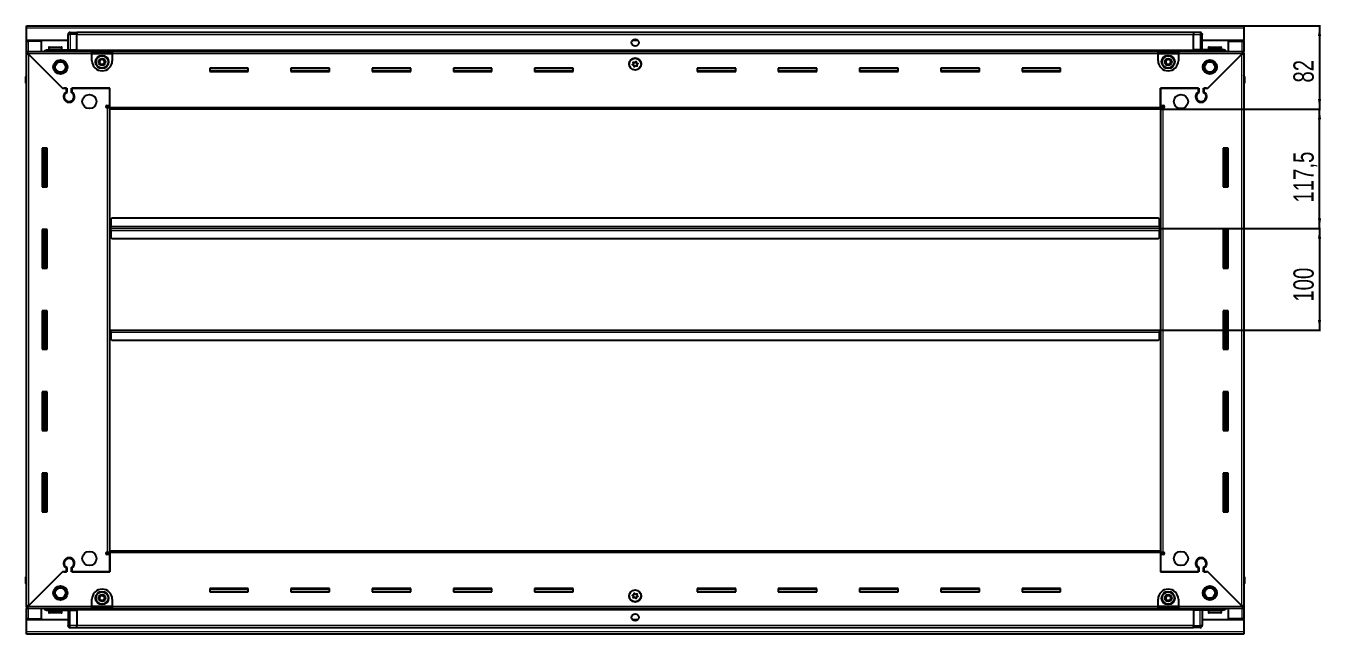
# Model space of a CAD drawing. Header units: millimetres. Extents: x 1315 to 5278, y -323 to 1674.
# Drawn here: x 4003 to 5278, y 877 to 1476 of the extents above; entities that cross this region are included whole.
import ezdxf

# ---------------------------------------------------------------- set-up
doc = ezdxf.new("R2010")
doc.units = ezdxf.units.MM
doc.layers.add('FORMAT', color=7, linetype='Continuous')
doc.styles.add('SLDTEXTSTYLE0', font='TXT', dxfattribs={"width": 0.75})
doc.dimstyles.new('SLDDIMSTYLE0', dxfattribs={"dimtxt": 20, "dimasz": 10, "dimexe": 0, "dimexo": 0.0625, "dimgap": 5, "dimtad": 2, "dimdec": 1, "dimrnd": 1e-09, "dimzin": 12, "dimdsep": 46, "dimtxsty": 'SLDTEXTSTYLE0', "dimsah": 1, "dimcen": 0.09, "dimadec": 0, "dimazin": 3, "dimtfac": 1, "dimtofl": 0, "dimtmove": 0, "dimatfit": 3, "dimfxl": 0, "dimfrac": 2, "dimtolj": 1, "dimtzin": 12, "dimarcsym": 0})

# ---------------------------------------------------------------- blocks, each defined once
blk = doc.blocks.new('_D_6')
at = {"layer": 'FORMAT'}
for p, q in [((5202.3, 1475.8), (5277.7, 1475.8)), ((5276.7, 1475.8), (5276.7, 1393.8)), ((5120.3, 1393.8), (5277.7, 1393.8))]:
    blk.add_line(p, q, dxfattribs=at)
for points in [[(5276.7, 1475.8), (5275.2, 1465.8), (5278.3, 1465.8)], [(5276.7, 1393.8), (5278.3, 1403.8), (5275.2, 1403.8)]]:
    blk.add_solid(points, dxfattribs=at)
at = {"layer": 'FORMAT', "insert": (5251, 1420), "char_height": 20, "attachment_point": 1, "rotation": 90, "style": 'SLDTEXTSTYLE0'}
blk.add_mtext('82', dxfattribs=at)
blk = doc.blocks.new('_D_7')
at = {"layer": 'FORMAT'}
for p, q in [((5120.3, 1393.8), (5277.7, 1393.8)), ((5276.7, 1276.3), (5276.7, 1393.8)), ((5119.3, 1276.3), (5277.7, 1276.3))]:
    blk.add_line(p, q, dxfattribs=at)
for points in [[(5276.7, 1393.8), (5275.2, 1383.8), (5278.3, 1383.8)], [(5276.7, 1276.3), (5278.3, 1286.3), (5275.2, 1286.3)]]:
    blk.add_solid(points, dxfattribs=at)
at = {"layer": 'FORMAT', "insert": (5251, 1301.8), "char_height": 20, "attachment_point": 1, "rotation": 90, "style": 'SLDTEXTSTYLE0'}
blk.add_mtext('117,5', dxfattribs=at)
blk = doc.blocks.new('_D_8')
at = {"layer": 'FORMAT'}
for p, q in [((5119.3, 1276.3), (5277.7, 1276.3)), ((5276.7, 1276.3), (5276.7, 1176.3)), ((5119.3, 1176.3), (5277.7, 1176.3))]:
    blk.add_line(p, q, dxfattribs=at)
for points in [[(5276.7, 1276.3), (5275.2, 1266.3), (5278.3, 1266.3)], [(5276.7, 1176.3), (5278.3, 1186.3), (5275.2, 1186.3)]]:
    blk.add_solid(points, dxfattribs=at)
at = {"layer": 'FORMAT', "insert": (5251, 1204.2), "char_height": 20, "attachment_point": 1, "rotation": 90, "style": 'SLDTEXTSTYLE0'}
blk.add_mtext('100', dxfattribs=at)

msp = doc.modelspace()

# ---------------------------------------------------------------- linework, layer by layer
at = {"color": 7, "linetype": 'Continuous', "lineweight": 25}
for p, q in [((4003.24, 1475.82), (5202.24, 1475.82)), ((4003.24, 1473.72), (4003.24, 1475.82)), ((4003.24, 1461.32), (4003.24, 1473.72)), ((4044.24, 1452.32), (4044.24, 1467.32)), ((4044.92, 1468.82), (4044.92, 1468.82)), ((4046.24, 1469.32), (4052.74, 1469.32)), ((4046.24, 1469.32), (4052.74, 1469.32)), ((4052.74, 1469.32), (4052.74, 1469.32)), ((4052.74, 1469.32), (4052.74, 1469.32)), ((4052.74, 1469.32), (4052.74, 1467.32)), ((5152.74, 1469.17), (4052.74, 1469.17)), ((4052.74, 1452.32), (4052.74, 1467.32)), ((5152.74, 1469.32), (5152.74, 1469.32)), ((5159.24, 1469.32), (5152.74, 1469.32)), ((5159.24, 1469.32), (5152.74, 1469.32)), ((5152.74, 1469.32), (5152.74, 1467.32)), ((5152.74, 1452.32), (5152.74, 1467.32)), ((5161.24, 1467.32), (5161.24, 1467.32)), ((5161.24, 1452.32), (5161.24, 1467.32)), ((5202.24, 1475.82), (5202.24, 1473.72)), ((5202.24, 1473.72), (5202.24, 1461.32)), ((4044.24, 1461.32), (4003.24, 1461.32)), ((4003.24, 1460.82), (4003.24, 1461.32)), ((4003.24, 1460.82), (4005.34, 1460.82)), ((4003.24, 1450.57), (4003.24, 1460.82)), ((4004.74, 1460.82), (4004.74, 1461.32)), ((4018.24, 1460.82), (4005.34, 1460.82)), ((4018.24, 1450.57), (4018.24, 1460.82)), ((4025.24, 1454.22), (4025.24, 1452.32)), ((4026.04, 1455.02), (4037.44, 1455.02)), ((4038.24, 1452.32), (4038.24, 1454.22)), ((4605.62, 1461.32), (4599.87, 1461.32)), ((5202.24, 1461.32), (5161.24, 1461.32)), ((5167.24, 1454.22), (5167.24, 1452.32)), ((5168.04, 1455.02), (5179.44, 1455.02)), ((5180.24, 1452.32), (5180.24, 1454.22)), ((5187.24, 1450.57), (5187.24, 1460.82)), ((5187.24, 1460.82), (5200.14, 1460.82)), ((5200.14, 1460.82), (5202.24, 1460.82)), ((5200.74, 1460.82), (5200.74, 1461.32)), ((5202.24, 1460.82), (5202.24, 1461.32)), ((5202.24, 1460.82), (5202.24, 1450.57)), ((4003.24, 1449.07), (4003.24, 1450.57)), ((4003.24, 1450.57), (4004.24, 1450.57)), ((4003.24, 1448.57), (4003.24, 1449.07)), ((4003.24, 1449.07), (4004.24, 1449.07)), ((4003.24, 904.07), (4003.24, 1448.57)), ((4004.74, 1448.57), (4003.24, 1448.57)), ((4004.24, 1450.57), (4067.74, 1450.57)), ((4004.24, 1449.07), (4004.24, 1450.57)), ((4004.84, 1448.47), (4038.74, 1414.57)), ((4039.44, 1413.87), (4005.34, 1447.97)), ((4023.74, 1452.32), (4052.74, 1452.32)), ((4052.67, 1450.57), (4052.74, 1452.29)), ((4052.74, 1452.32), (4052.74, 1451.82)), ((4052.74, 1451.17), (5152.74, 1451.17)), ((4067.74, 1448.47), (4067.74, 1450.57)), ((4067.74, 1450.57), (4087.74, 1450.57)), ((4067.74, 1449.07), (4087.74, 1449.07)), ((4067.74, 1441.57), (4067.74, 1448.47)), ((4087.74, 1450.57), (4087.74, 1448.47)), ((4087.74, 1450.57), (5117.74, 1450.57)), ((4087.74, 1448.47), (4087.74, 1441.57)), ((5117.74, 1448.47), (5117.74, 1450.57)), ((5117.74, 1450.57), (5137.74, 1450.57)), ((5117.74, 1449.07), (5137.74, 1449.07)), ((5117.74, 1441.57), (5117.74, 1448.47)), ((5137.74, 1450.57), (5137.74, 1448.47)), ((5137.74, 1450.57), (5201.24, 1450.57)), ((5137.74, 1448.47), (5137.74, 1441.57)), ((5152.74, 1452.32), (5152.74, 1451.82)), ((5181.74, 1452.32), (5152.74, 1452.32)), ((5152.74, 1452.29), (5152.82, 1450.57)), ((5200.14, 1447.97), (5166.04, 1413.87)), ((5166.74, 1414.57), (5200.64, 1448.47)), ((5200.74, 1448.57), (5202.24, 1448.57)), ((5201.24, 1449.07), (5201.24, 1450.57)), ((5201.24, 1450.57), (5202.24, 1450.57)), ((5201.24, 1449.07), (5202.24, 1449.07)), ((5202.24, 1449.07), (5202.24, 1450.57)), ((5202.24, 1449.07), (5202.24, 1448.57)), ((5202.24, 1448.57), (5202.24, 904.07)), ((4221.74, 1434.32), (4183.74, 1434.32)), ((4183.74, 1434.32), (4183.74, 1430.82)), ((4221.74, 1431.57), (4183.74, 1431.57)), ((4183.74, 1430.82), (4221.74, 1430.82)), ((4221.74, 1430.82), (4221.74, 1434.32)), ((4301.74, 1434.32), (4263.74, 1434.32)), ((4263.74, 1434.32), (4263.74, 1430.82)), ((4301.74, 1431.57), (4263.74, 1431.57)), ((4263.74, 1430.82), (4301.74, 1430.82)), ((4301.74, 1430.82), (4301.74, 1434.32)), ((4381.74, 1434.32), (4343.74, 1434.32)), ((4343.74, 1434.32), (4343.74, 1430.82)), ((4381.74, 1431.57), (4343.74, 1431.57)), ((4343.74, 1430.82), (4381.74, 1430.82)), ((4381.74, 1430.82), (4381.74, 1434.32)), ((4461.74, 1434.32), (4423.74, 1434.32)), ((4423.74, 1434.32), (4423.74, 1430.82)), ((4461.74, 1431.57), (4423.74, 1431.57)), ((4423.74, 1430.82), (4461.74, 1430.82)), ((4461.74, 1430.82), (4461.74, 1434.32)), ((4541.74, 1434.32), (4503.74, 1434.32)), ((4503.74, 1434.32), (4503.74, 1430.82)), ((4541.74, 1431.57), (4503.74, 1431.57)), ((4503.74, 1430.82), (4541.74, 1430.82)), ((4541.74, 1430.82), (4541.74, 1434.32)), ((4701.74, 1434.32), (4663.74, 1434.32)), ((4663.74, 1434.32), (4663.74, 1430.82)), ((4701.74, 1431.57), (4663.74, 1431.57)), ((4663.74, 1430.82), (4701.74, 1430.82)), ((4701.74, 1430.82), (4701.74, 1434.32)), ((4781.74, 1434.32), (4743.74, 1434.32)), ((4743.74, 1434.32), (4743.74, 1430.82)), ((4781.74, 1431.57), (4743.74, 1431.57)), ((4743.74, 1430.82), (4781.74, 1430.82)), ((4781.74, 1430.82), (4781.74, 1434.32)), ((4861.74, 1434.32), (4823.74, 1434.32)), ((4823.74, 1434.32), (4823.74, 1430.82)), ((4861.74, 1431.57), (4823.74, 1431.57)), ((4823.74, 1430.82), (4861.74, 1430.82)), ((4861.74, 1430.82), (4861.74, 1434.32)), ((4941.74, 1434.32), (4903.74, 1434.32)), ((4903.74, 1434.32), (4903.74, 1430.82)), ((4941.74, 1431.57), (4903.74, 1431.57)), ((4903.74, 1430.82), (4941.74, 1430.82)), ((4941.74, 1430.82), (4941.74, 1434.32)), ((5021.74, 1434.32), (4983.74, 1434.32)), ((4983.74, 1434.32), (4983.74, 1430.82)), ((5021.74, 1431.57), (4983.74, 1431.57)), ((4983.74, 1430.82), (5021.74, 1430.82)), ((5021.74, 1430.82), (5021.74, 1434.32)), ((4002.74, 1425.82), (4002.74, 1419.32)), ((4002.74, 1419.32), (4002.74, 1425.82)), ((4002.74, 1419.32), (4002.74, 1419.32)), ((4003.24, 1419.32), (4002.74, 1419.32)), ((4002.89, 1419.32), (4002.89, 933.32)), ((5202.24, 1427.15), (5202.24, 1427.15)), ((5202.24, 1419.32), (5202.74, 1419.32)), ((5202.59, 933.32), (5202.59, 1419.32)), ((5202.74, 1425.82), (5202.74, 1419.32)), ((5202.74, 1419.32), (5202.74, 1425.82)), ((5202.74, 1419.32), (5202.74, 1419.32)), ((5202.74, 1419.32), (5202.74, 1419.32)), ((4038.74, 1414.57), (4042.94, 1414.57)), ((4040.14, 1414.57), (4039.44, 1413.87)), ((4042.24, 1414.57), (4040.14, 1414.57)), ((4042.24, 1414.57), (4042.24, 1410.68)), ((4042.94, 1414.57), (4042.94, 1410.29)), ((4047.54, 1414.57), (4085.24, 1414.57)), ((4047.54, 1410.29), (4047.54, 1414.57)), ((4048.24, 1410.68), (4048.24, 1414.57)), ((4085.24, 1414.57), (4048.24, 1414.57)), ((4085.24, 1395.92), (4085.24, 1414.57)), ((4085.24, 1397.32), (4085.24, 1414.57)), ((5120.24, 1414.57), (5157.94, 1414.57)), ((5120.24, 1395.92), (5120.24, 1414.57)), ((5120.24, 1414.57), (5120.24, 1397.32)), ((5157.24, 1414.57), (5120.24, 1414.57)), ((5157.24, 1414.57), (5157.24, 1410.68)), ((5157.94, 1414.57), (5157.94, 1410.29)), ((5162.54, 1414.57), (5166.74, 1414.57)), ((5162.54, 1410.29), (5162.54, 1414.57)), ((5165.34, 1414.57), (5163.24, 1414.57)), ((5163.24, 1410.68), (5163.24, 1414.57)), ((5166.04, 1413.87), (5165.34, 1414.57)), ((4043.24, 1401.71), (4043.24, 1400.95)), ((4082.39, 1397.32), (4085.24, 1397.32)), ((4083.14, 1395.32), (4082.39, 1395.32)), ((4083.14, 1395.32), (4085.24, 1395.32)), ((4085.24, 1396.32), (4083.24, 1396.32)), ((4083.24, 1396.32), (4083.24, 1395.32)), ((4085.24, 1393.82), (4085.24, 1395.92)), ((5120.24, 1393.82), (4085.24, 1393.82)), ((4085.24, 958.82), (4085.24, 1393.82)), ((5120.24, 1397.32), (5123.09, 1397.32)), ((5122.24, 1396.32), (5120.24, 1396.32)), ((5120.24, 1395.92), (5120.24, 1393.82)), ((5120.24, 1395.32), (5122.34, 1395.32)), ((5120.24, 1393.82), (5120.24, 958.82)), ((5122.24, 1395.32), (5122.24, 1396.32)), ((5123.09, 1395.32), (5122.34, 1395.32)), ((5162.24, 1401.71), (5162.24, 1400.95)), ((4023.74, 1355.32), (4018.74, 1355.32)), ((4018.74, 1355.32), (4018.74, 1317.32)), ((4020.89, 1317.32), (4020.89, 1355.32)), ((4022.69, 1317.32), (4022.69, 1355.32)), ((4022.72, 1317.32), (4022.72, 1355.32)), ((4023.74, 1317.32), (4023.74, 1355.32)), ((5181.74, 1355.32), (5181.74, 1317.32)), ((5186.74, 1355.32), (5181.74, 1355.32)), ((5182.77, 1355.32), (5182.77, 1317.32)), ((5182.8, 1355.32), (5182.8, 1317.32)), ((5184.59, 1355.32), (5184.59, 1317.32)), ((5186.74, 1317.32), (5186.74, 1355.32)), ((4018.74, 1317.32), (4023.74, 1317.32)), ((5181.74, 1317.32), (5186.74, 1317.32)), ((4085.99, 1276.32), (4085.24, 1276.32)), ((4086.24, 1279.17), (4085.99, 1279.17)), ((4085.99, 1279.17), (4085.99, 1276.32)), ((4085.99, 1276.32), (4085.99, 1273.47)), ((4087.24, 1286.32), (4086.24, 1285.32)), ((4086.24, 1285.32), (4086.24, 1278.42)), ((4086.24, 1276.32), (4086.24, 1278.42)), ((4086.24, 1274.22), (4086.24, 1276.32)), ((5119.24, 1276.32), (4086.24, 1276.32)), ((5118.24, 1286.32), (4087.24, 1286.32)), ((5119.24, 1285.32), (5118.24, 1286.32)), ((5119.24, 1278.42), (5119.24, 1285.32)), ((5119.49, 1279.17), (5119.24, 1279.17)), ((5119.24, 1278.42), (5119.24, 1276.32)), ((5119.24, 1276.32), (5119.24, 1274.22)), ((5119.49, 1276.32), (5119.49, 1279.17)), ((5119.49, 1273.47), (5119.49, 1276.32)), ((5120.24, 1276.32), (5119.49, 1276.32)), ((4023.74, 1275.32), (4018.74, 1275.32)), ((4018.74, 1275.32), (4018.74, 1237.32)), ((4020.89, 1237.32), (4020.89, 1275.32)), ((4022.69, 1237.32), (4022.69, 1275.32)), ((4022.72, 1237.32), (4022.72, 1275.32)), ((4023.74, 1237.32), (4023.74, 1275.32)), ((4085.99, 1273.47), (4086.24, 1273.47)), ((4086.24, 1274.22), (4086.24, 1267.32)), ((4086.24, 1267.32), (4087.24, 1266.32)), ((4087.24, 1266.32), (5118.24, 1266.32)), ((5118.24, 1266.32), (5119.24, 1267.32)), ((5119.24, 1267.32), (5119.24, 1274.22)), ((5119.24, 1273.47), (5119.49, 1273.47)), ((5181.74, 1275.32), (5181.74, 1237.32)), ((5186.74, 1275.32), (5181.74, 1275.32)), ((5182.77, 1275.32), (5182.77, 1237.32)), ((5182.8, 1275.32), (5182.8, 1237.32)), ((5184.59, 1275.32), (5184.59, 1237.32)), ((5186.74, 1237.32), (5186.74, 1275.32)), ((4018.74, 1237.32), (4023.74, 1237.32)), ((5181.74, 1237.32), (5186.74, 1237.32)), ((4023.74, 1195.32), (4018.74, 1195.32)), ((4018.74, 1195.32), (4018.74, 1157.32)), ((4020.89, 1157.32), (4020.89, 1195.32)), ((4022.69, 1157.32), (4022.69, 1195.32)), ((4022.72, 1157.32), (4022.72, 1195.32)), ((4023.74, 1157.32), (4023.74, 1195.32)), ((5181.74, 1195.32), (5181.74, 1157.32)), ((5186.74, 1195.32), (5181.74, 1195.32)), ((5182.77, 1195.32), (5182.77, 1157.32)), ((5182.8, 1195.32), (5182.8, 1157.32)), ((5184.59, 1195.32), (5184.59, 1157.32)), ((5186.74, 1157.32), (5186.74, 1195.32)), ((4085.24, 1176.32), (4085.99, 1176.32)), ((4085.99, 1176.32), (4085.99, 1173.47)), ((4086.24, 1174.22), (4086.24, 1176.32)), ((4086.24, 1176.32), (5119.24, 1176.32)), ((4086.24, 1174.22), (4086.24, 1167.32)), ((5119.24, 1176.32), (5119.24, 1174.22)), ((5119.24, 1167.32), (5119.24, 1174.22)), ((5119.49, 1173.47), (5119.49, 1176.32)), ((5119.49, 1176.32), (5120.24, 1176.32)), ((4085.99, 1173.47), (4086.24, 1173.47)), ((4086.24, 1167.32), (4087.24, 1166.32)), ((4087.24, 1166.32), (5118.24, 1166.32)), ((5118.24, 1166.32), (5119.24, 1167.32)), ((5119.24, 1173.47), (5119.49, 1173.47)), ((4018.74, 1157.32), (4023.74, 1157.32)), ((5181.74, 1157.32), (5186.74, 1157.32)), ((4023.74, 1115.32), (4018.74, 1115.32)), ((4018.74, 1115.32), (4018.74, 1077.32)), ((4020.89, 1077.32), (4020.89, 1115.32)), ((4022.69, 1077.32), (4022.69, 1115.32)), ((4022.72, 1077.32), (4022.72, 1115.32)), ((4023.74, 1077.32), (4023.74, 1115.32)), ((5181.74, 1115.32), (5181.74, 1077.32)), ((5186.74, 1115.32), (5181.74, 1115.32)), ((5182.77, 1115.32), (5182.77, 1077.32)), ((5182.8, 1115.32), (5182.8, 1077.32)), ((5184.59, 1115.32), (5184.59, 1077.32)), ((5186.74, 1077.32), (5186.74, 1115.32)), ((4018.74, 1077.32), (4023.74, 1077.32)), ((5181.74, 1077.32), (5186.74, 1077.32)), ((4023.74, 1035.32), (4018.74, 1035.32)), ((4018.74, 1035.32), (4018.74, 997.32)), ((4020.89, 997.32), (4020.89, 1035.32)), ((4022.69, 997.32), (4022.69, 1035.32)), ((4022.72, 997.32), (4022.72, 1035.32)), ((4023.74, 997.32), (4023.74, 1035.32)), ((5181.74, 1035.32), (5181.74, 997.32)), ((5186.74, 1035.32), (5181.74, 1035.32)), ((5182.77, 1035.32), (5182.77, 997.32)), ((5182.8, 1035.32), (5182.8, 997.32)), ((5184.59, 1035.32), (5184.59, 997.32)), ((5186.74, 997.32), (5186.74, 1035.32)), ((4018.74, 997.32), (4023.74, 997.32)), ((5181.74, 997.32), (5186.74, 997.32)), ((4082.39, 957.32), (4083.14, 957.32)), ((4085.24, 957.32), (4083.14, 957.32)), ((4083.24, 957.32), (4083.24, 956.32)), ((4085.24, 956.72), (4085.24, 958.82)), ((4085.24, 958.82), (5120.24, 958.82)), ((4085.24, 956.72), (4085.24, 938.07)), ((5120.24, 958.82), (5120.24, 956.72)), ((5122.34, 957.32), (5120.24, 957.32)), ((5120.24, 956.72), (5120.24, 938.07)), ((5122.24, 956.32), (5122.24, 957.32)), ((5122.34, 957.32), (5123.09, 957.32)), ((4043.24, 951.7), (4043.24, 950.94)), ((4085.24, 955.32), (4082.39, 955.32)), ((4083.24, 956.32), (4085.24, 956.32)), ((4085.24, 938.07), (4085.24, 955.32)), ((5120.24, 956.32), (5122.24, 956.32)), ((5120.24, 955.32), (5120.24, 938.07)), ((5123.09, 955.32), (5120.24, 955.32)), ((5162.24, 951.7), (5162.24, 950.94)), ((4002.74, 933.32), (4002.74, 933.32)), ((4002.74, 926.82), (4002.74, 933.32)), ((4002.74, 933.32), (4002.74, 933.32)), ((4002.74, 933.32), (4002.74, 926.82)), ((4003.24, 933.32), (4002.74, 933.32)), ((4038.74, 938.07), (4004.84, 904.17)), ((4005.34, 904.67), (4039.44, 938.77)), ((4042.94, 938.07), (4038.74, 938.07)), ((4039.44, 938.77), (4040.14, 938.07)), ((4040.14, 938.07), (4042.24, 938.07)), ((4042.24, 941.96), (4042.24, 938.07)), ((4042.94, 942.36), (4042.94, 938.07)), ((4047.54, 938.07), (4047.54, 942.36)), ((4085.24, 938.07), (4047.54, 938.07)), ((4048.24, 938.07), (4048.24, 941.96)), ((4048.24, 938.07), (4085.24, 938.07)), ((5157.94, 938.07), (5120.24, 938.07)), ((5120.24, 938.07), (5157.24, 938.07)), ((5157.24, 941.96), (5157.24, 938.07)), ((5157.94, 942.36), (5157.94, 938.07)), ((5162.54, 938.07), (5162.54, 942.36)), ((5166.74, 938.07), (5162.54, 938.07)), ((5163.24, 938.07), (5163.24, 941.96)), ((5163.24, 938.07), (5165.34, 938.07)), ((5165.34, 938.07), (5166.04, 938.77)), ((5166.04, 938.77), (5200.14, 904.67)), ((5200.64, 904.17), (5166.74, 938.07)), ((5202.24, 933.32), (5202.74, 933.32)), ((5202.74, 933.32), (5202.74, 933.32)), ((5202.74, 926.82), (5202.74, 933.32)), ((5202.74, 933.32), (5202.74, 926.82)), ((4003.24, 925.5), (4003.24, 925.5)), ((4221.74, 921.82), (4183.74, 921.82)), ((4183.74, 921.82), (4183.74, 918.32)), ((4183.74, 921.07), (4221.74, 921.07)), ((4221.74, 918.32), (4221.74, 921.82)), ((4301.74, 921.82), (4263.74, 921.82)), ((4263.74, 921.82), (4263.74, 918.32)), ((4263.74, 921.07), (4301.74, 921.07)), ((4301.74, 918.32), (4301.74, 921.82)), ((4381.74, 921.82), (4343.74, 921.82)), ((4343.74, 921.82), (4343.74, 918.32)), ((4343.74, 921.07), (4381.74, 921.07)), ((4381.74, 918.32), (4381.74, 921.82)), ((4461.74, 921.82), (4423.74, 921.82)), ((4423.74, 921.82), (4423.74, 918.32)), ((4423.74, 921.07), (4461.74, 921.07)), ((4461.74, 918.32), (4461.74, 921.82)), ((4541.74, 921.82), (4503.74, 921.82)), ((4503.74, 921.82), (4503.74, 918.32)), ((4503.74, 921.07), (4541.74, 921.07)), ((4541.74, 918.32), (4541.74, 921.82)), ((4701.74, 921.82), (4663.74, 921.82)), ((4663.74, 921.82), (4663.74, 918.32)), ((4663.74, 921.07), (4701.74, 921.07)), ((4701.74, 918.32), (4701.74, 921.82)), ((4781.74, 921.82), (4743.74, 921.82)), ((4743.74, 921.82), (4743.74, 918.32)), ((4743.74, 921.07), (4781.74, 921.07)), ((4781.74, 918.32), (4781.74, 921.82)), ((4861.74, 921.82), (4823.74, 921.82)), ((4823.74, 921.82), (4823.74, 918.32)), ((4823.74, 921.07), (4861.74, 921.07)), ((4861.74, 918.32), (4861.74, 921.82)), ((4941.74, 921.82), (4903.74, 921.82)), ((4903.74, 921.82), (4903.74, 918.32)), ((4903.74, 921.07), (4941.74, 921.07)), ((4941.74, 918.32), (4941.74, 921.82)), ((5021.74, 921.82), (4983.74, 921.82)), ((4983.74, 921.82), (4983.74, 918.32)), ((4983.74, 921.07), (5021.74, 921.07)), ((5021.74, 918.32), (5021.74, 921.82)), ((4067.74, 904.17), (4067.74, 911.07)), ((4087.74, 911.07), (4087.74, 904.17)), ((4183.74, 918.32), (4221.74, 918.32)), ((4263.74, 918.32), (4301.74, 918.32)), ((4343.74, 918.32), (4381.74, 918.32)), ((4423.74, 918.32), (4461.74, 918.32)), ((4503.74, 918.32), (4541.74, 918.32)), ((4663.74, 918.32), (4701.74, 918.32)), ((4743.74, 918.32), (4781.74, 918.32)), ((4823.74, 918.32), (4861.74, 918.32)), ((4903.74, 918.32), (4941.74, 918.32)), ((4983.74, 918.32), (5021.74, 918.32)), ((5117.74, 904.17), (5117.74, 911.07)), ((5137.74, 911.07), (5137.74, 904.17)), ((4003.24, 903.57), (4003.24, 904.07)), ((4004.74, 904.07), (4003.24, 904.07)), ((4003.24, 903.57), (4003.24, 902.07)), ((4004.24, 903.57), (4003.24, 903.57)), ((4003.24, 891.82), (4003.24, 902.07)), ((4004.24, 902.07), (4003.24, 902.07)), ((4004.24, 903.57), (4004.24, 902.07)), ((4067.74, 902.07), (4004.24, 902.07)), ((4018.24, 891.82), (4018.24, 902.07)), ((4023.74, 900.32), (4052.74, 900.32)), ((4025.24, 900.32), (4025.24, 898.42)), ((4029.82, 897.62), (4026.04, 897.62)), ((4037.44, 897.62), (4029.82, 897.62)), ((4038.24, 898.42), (4038.24, 900.32)), ((4044.24, 900.32), (4044.24, 885.32)), ((4052.74, 900.36), (4052.67, 902.07)), ((5152.74, 901.47), (4052.74, 901.47)), ((4052.74, 900.32), (4052.74, 900.82)), ((4052.74, 900.32), (4052.74, 885.32)), ((4067.74, 902.07), (4067.74, 904.17)), ((4087.74, 903.57), (4067.74, 903.57)), ((4087.74, 902.07), (4067.74, 902.07)), ((4087.74, 904.17), (4087.74, 902.07)), ((5117.74, 902.07), (4087.74, 902.07)), ((5117.74, 902.07), (5117.74, 904.17)), ((5137.74, 903.57), (5117.74, 903.57)), ((5137.74, 902.07), (5117.74, 902.07)), ((5137.74, 904.17), (5137.74, 902.07)), ((5201.24, 902.07), (5137.74, 902.07)), ((5152.82, 902.07), (5152.74, 900.36)), ((5152.74, 900.32), (5152.74, 900.82)), ((5181.74, 900.32), (5152.74, 900.32)), ((5152.74, 900.32), (5152.74, 885.32)), ((5161.24, 900.32), (5161.24, 885.32)), ((5167.24, 900.32), (5167.24, 898.42)), ((5175.04, 897.62), (5168.04, 897.62)), ((5179.44, 897.62), (5175.04, 897.62)), ((5180.24, 898.42), (5180.24, 900.32)), ((5187.24, 891.82), (5187.24, 902.07)), ((5200.74, 904.07), (5202.24, 904.07)), ((5201.24, 903.57), (5201.24, 902.07)), ((5202.24, 903.57), (5201.24, 903.57)), ((5202.24, 902.07), (5201.24, 902.07)), ((5202.24, 904.07), (5202.24, 903.57)), ((5202.24, 903.57), (5202.24, 902.07)), ((5202.24, 902.07), (5202.24, 891.82)), ((4005.34, 891.82), (4003.24, 891.82)), ((4003.24, 891.32), (4003.24, 891.82)), ((4003.24, 878.92), (4003.24, 891.32)), ((4003.24, 891.32), (4044.24, 891.32)), ((4004.74, 891.32), (4004.74, 891.82)), ((4005.34, 891.82), (4018.24, 891.82)), ((4044.24, 885.32), (4044.24, 885.32)), ((4046.24, 883.32), (4052.74, 883.32)), ((4046.24, 883.32), (4052.74, 883.32)), ((4052.74, 883.32), (4052.74, 885.32)), ((4052.74, 883.47), (5152.74, 883.47)), ((4052.74, 883.32), (4052.74, 883.32)), ((4599.87, 891.32), (4605.62, 891.32)), ((5152.74, 883.32), (5152.74, 885.32)), ((5159.24, 883.32), (5152.74, 883.32)), ((5152.74, 883.32), (5152.74, 883.32)), ((5152.74, 883.32), (5152.74, 883.32)), ((5159.24, 883.32), (5152.74, 883.32)), ((5160.57, 883.82), (5160.57, 883.82)), ((5161.24, 891.32), (5202.24, 891.32)), ((5200.14, 891.82), (5187.24, 891.82)), ((5202.24, 891.82), (5200.14, 891.82)), ((5200.74, 891.32), (5200.74, 891.82)), ((5202.24, 891.32), (5202.24, 891.82)), ((5202.24, 891.32), (5202.24, 878.92)), ((4003.24, 876.82), (4003.24, 878.92)), ((5202.24, 876.82), (4003.24, 876.82)), ((5202.24, 878.92), (5202.24, 876.82))]:
    msp.add_line(p, q, dxfattribs=at)
at = {"color": 8, "linetype": 'Continuous', "lineweight": 18}
for p, q in [((5202.24, 1473.72), (4003.24, 1473.72)), ((4044.24, 1467.32), (4046.24, 1467.32)), ((4046.24, 1469.32), (4046.24, 1467.32)), ((4046.24, 1467.32), (4046.24, 1452.32)), ((4052.74, 1467.32), (4046.24, 1467.32)), ((5152.74, 1467.17), (4052.74, 1467.17)), ((5152.74, 1467.32), (5159.24, 1467.32)), ((5159.24, 1469.32), (5159.24, 1467.32)), ((5161.24, 1467.32), (5159.24, 1467.32)), ((5159.24, 1467.32), (5159.24, 1452.32)), ((4005.34, 1460.82), (4005.34, 1461.32)), ((4005.34, 1450.57), (4005.34, 1460.82)), ((4025.24, 1454.22), (4038.24, 1454.22)), ((5167.24, 1454.22), (5180.24, 1454.22)), ((5200.14, 1461.32), (5200.14, 1460.82)), ((5200.14, 1460.82), (5200.14, 1450.57)), ((4067.74, 1448.47), (4004.84, 1448.47)), ((4005.34, 1447.97), (4005.34, 904.67)), ((5152.74, 1451.82), (4052.74, 1451.82)), ((5152.74, 1450.59), (4052.74, 1450.59)), ((4067.74, 1448.47), (4087.74, 1448.47)), ((5117.74, 1448.47), (4087.74, 1448.47)), ((5117.74, 1448.47), (5137.74, 1448.47)), ((5200.64, 1448.47), (5137.74, 1448.47)), ((5200.14, 904.67), (5200.14, 1447.97)), ((4003.24, 1425.82), (4002.74, 1425.82)), ((5202.24, 1425.82), (5202.74, 1425.82)), ((4083.14, 957.32), (4083.14, 1395.32)), ((4085.24, 1395.92), (5120.24, 1395.92)), ((5122.34, 1395.32), (5122.34, 957.32)), ((4020.24, 1355.32), (4020.24, 1317.32)), ((4021.48, 1355.32), (4021.48, 1317.32)), ((5184.01, 1317.32), (5184.01, 1355.32)), ((5185.24, 1317.32), (5185.24, 1355.32)), ((5119.24, 1278.42), (4086.24, 1278.42)), ((4020.24, 1275.32), (4020.24, 1237.32)), ((4021.48, 1275.32), (4021.48, 1237.32)), ((4086.24, 1274.22), (5119.24, 1274.22)), ((5184.01, 1237.32), (5184.01, 1275.32)), ((5185.24, 1237.32), (5185.24, 1275.32)), ((4020.24, 1195.32), (4020.24, 1157.32)), ((4021.48, 1195.32), (4021.48, 1157.32)), ((5184.01, 1157.32), (5184.01, 1195.32)), ((5185.24, 1157.32), (5185.24, 1195.32)), ((4086.24, 1174.22), (5119.24, 1174.22)), ((4020.24, 1115.32), (4020.24, 1077.32)), ((4021.48, 1115.32), (4021.48, 1077.32)), ((5184.01, 1077.32), (5184.01, 1115.32)), ((5185.24, 1077.32), (5185.24, 1115.32)), ((4020.24, 1035.32), (4020.24, 997.32)), ((4021.48, 1035.32), (4021.48, 997.32)), ((5184.01, 997.32), (5184.01, 1035.32)), ((5185.24, 997.32), (5185.24, 1035.32)), ((5120.24, 956.72), (4085.24, 956.72)), ((4003.24, 926.82), (4002.74, 926.82)), ((5202.24, 926.82), (5202.74, 926.82)), ((4004.84, 904.17), (4067.74, 904.17)), ((4005.34, 891.82), (4005.34, 902.07)), ((4029.55, 898.42), (4025.24, 898.42)), ((4038.24, 898.42), (4029.55, 898.42)), ((4046.24, 885.32), (4046.24, 900.32)), ((4052.74, 902.06), (5152.74, 902.06)), ((4052.74, 900.82), (5152.74, 900.82)), ((4087.74, 904.17), (4067.74, 904.17)), ((4087.74, 904.17), (5117.74, 904.17)), ((5137.74, 904.17), (5117.74, 904.17)), ((5137.74, 904.17), (5200.64, 904.17)), ((5159.24, 885.32), (5159.24, 900.32)), ((5175.22, 898.42), (5167.24, 898.42)), ((5180.24, 898.42), (5175.22, 898.42)), ((5200.14, 902.07), (5200.14, 891.82)), ((4005.34, 891.32), (4005.34, 891.82)), ((4044.24, 885.32), (4046.24, 885.32)), ((4046.24, 883.32), (4046.24, 885.32)), ((4052.74, 885.32), (4046.24, 885.32)), ((4052.74, 885.47), (5152.74, 885.47)), ((5152.74, 885.32), (5159.24, 885.32)), ((5161.24, 885.32), (5159.24, 885.32)), ((5159.24, 883.32), (5159.24, 885.32)), ((5200.14, 891.82), (5200.14, 891.32)), ((5202.24, 878.92), (4003.24, 878.92))]:
    msp.add_line(p, q, dxfattribs=at)
at = {"color": 7, "linetype": 'Continuous', "lineweight": 25, "flags": 128}
for points in [[(5161.1, 1468.08), (5161.2, 1467.71), (5161.24, 1467.32)], [(4044.39, 884.57), (4044.28, 884.93), (4044.24, 885.32)]]:
    msp.add_lwpolyline(points, dxfattribs=at)
at = {"color": 7, "linetype": 'Continuous', "lineweight": 25}
for centre, radius in [((4602.74, 1459.32), 3.5), ((4036.74, 1435.32), 7), ((4077.74, 1440.32), 6.5), ((4077.74, 1440.32), 3.46), ((4602.74, 1438.32), 6), ((4602.74, 1438.17), 5.79), ((5127.74, 1440.32), 6.5), ((5127.74, 1440.32), 3.46), ((5168.74, 1435.32), 7), ((4036.74, 1435.32), 6.02), ((4036.74, 1435.32), 5.1), ((4602.74, 1438.17), 1.85), ((5168.74, 1435.32), 6.03), ((5168.74, 1435.32), 5.1), ((4065.24, 1401.32), 7), ((5140.24, 1401.32), 7), ((4065.24, 951.32), 7), ((5140.24, 951.32), 7), ((4036.74, 917.32), 7), ((4036.74, 917.32), 6.03), ((4036.74, 917.32), 5.1), ((4077.74, 912.32), 6.5), ((4602.74, 914.32), 6), ((4602.74, 914.47), 5.79), ((5127.74, 912.32), 6.5), ((5168.74, 917.32), 7), ((5168.74, 917.32), 6.03), ((5168.74, 917.32), 5.1), ((4077.74, 912.32), 3.46), ((4602.74, 914.47), 1.85), ((5127.74, 912.32), 3.46), ((4602.74, 893.32), 3.5)]:
    msp.add_circle(centre, radius, dxfattribs=at)
at = {"color": 8, "linetype": 'Continuous', "lineweight": 18}
for centre in [(4077.74, 1440.32), (5127.74, 1440.32), (4077.74, 912.32), (5127.74, 912.32)]:
    msp.add_circle(centre, 5.7, dxfattribs=at)
at = {"color": 7, "linetype": 'Continuous', "lineweight": 25}
for centre, radius, start, end in [((4046.24, 1467.32), 2, 90, 180), ((5159.24, 1467.32), 2, 0, 90), ((4026.04, 1454.22), 0.8, 90, 180), ((4037.44, 1454.22), 0.8, 0, 90), ((5168.04, 1454.22), 0.8, 90, 180), ((5179.44, 1454.22), 0.8, 0, 90), ((4044.04, 1452.52), 0.2, 270, 0), ((4077.74, 1441.57), 10, 180, 270), ((4077.74, 1440.32), 2.5, 134.01559, 194.01559), ((4077.74, 1440.32), 2.5, 74.01559, 134.01559), ((4077.74, 1441.57), 10, 270, 0), ((4077.74, 1440.32), 2.5, 14.01559, 74.01559), ((5127.74, 1441.57), 10, 180, 270), ((5127.74, 1440.32), 2.5, 100.11158, 160.11158), ((5127.74, 1440.32), 2.5, 40.11158, 100.11158), ((5127.74, 1441.57), 10, 270, 0), ((5127.74, 1440.32), 2.5, 340.11158, 40.11158), ((5161.44, 1452.52), 0.2, 180, 270), ((4077.74, 1440.32), 2.5, 194.01559, 254.01559), ((4077.74, 1440.32), 2.5, 254.01559, 314.01559), ((4077.74, 1440.32), 2.5, 314.01559, 14.01559), ((5127.74, 1440.32), 2.5, 160.11158, 220.11158), ((5127.74, 1440.32), 2.5, 220.11158, 280.11158), ((5127.74, 1440.32), 2.5, 280.11158, 340.11158), ((4004.74, 1425.82), 2, 138.59038, 180), ((5200.74, 1425.82), 2, 33.78451, 41.40962), ((5200.74, 1425.82), 2, 0, 41.39416), ((5200.74, 1425.82), 2, 0, 19.56674), ((4045.24, 1406.07), 5.5, 123.05573, 56.94427), ((4045.24, 1406.07), 4.8, 118.63099, 61.36901), ((5160.24, 1406.07), 5.5, 123.05573, 56.94427), ((5160.24, 1406.07), 4.8, 118.63099, 61.36901), ((4082.39, 1396.32), 1, 90, 270), ((5123.09, 1396.32), 1, 270, 90), ((4082.39, 956.32), 1, 90, 270), ((5123.09, 956.32), 1, 270, 90), ((4045.24, 946.57), 5.5, 303.05573, 236.94427), ((4045.24, 946.57), 4.8, 298.63099, 241.36901), ((5160.24, 946.57), 5.5, 303.05573, 236.94427), ((5160.24, 946.57), 4.8, 298.63099, 241.36901), ((4004.74, 926.82), 2, 180, 221.40962), ((4004.74, 926.82), 2, 180, 221.39416), ((4077.74, 911.07), 10, 90, 180), ((4077.74, 911.07), 10, 0, 90), ((5127.74, 911.07), 10, 90, 180), ((5127.74, 911.07), 10, 0, 90), ((5200.74, 926.82), 2, 318.59038, 0), ((4077.74, 912.32), 2.5, 127.47401, 187.47401), ((4077.74, 912.32), 2.5, 187.47401, 247.47401), ((4077.74, 912.32), 2.5, 67.47401, 127.47401), ((4077.74, 912.32), 2.5, 247.47401, 307.47401), ((4077.74, 912.32), 2.5, 7.47401, 67.47401), ((4077.74, 912.32), 2.5, 307.47401, 7.47401), ((5127.74, 912.32), 2.5, 147.04236, 207.04236), ((5127.74, 912.32), 2.5, 207.04236, 267.04236), ((5127.74, 912.32), 2.5, 87.04236, 147.04236), ((5127.74, 912.32), 2.5, 267.04236, 327.04236), ((5127.74, 912.32), 2.5, 27.04236, 87.04236), ((5127.74, 912.32), 2.5, 327.04236, 27.04236), ((4026.04, 898.42), 0.8, 180, 270), ((4037.44, 898.42), 0.8, 270, 0), ((4044.04, 900.12), 0.2, 0, 90), ((5161.44, 900.12), 0.2, 90, 180), ((5168.04, 898.42), 0.8, 180, 270), ((5179.44, 898.42), 0.8, 270, 360), ((4046.24, 885.32), 2, 180, 270), ((5159.24, 885.32), 2, 270, 0), ((5159.24, 885.32), 2, 270, 288.58003), ((5159.24, 885.32), 2, 303.94202, 311.40962)]:
    msp.add_arc(centre, radius, start, end, dxfattribs=at)
for points, knots in [([(4003.24, 1448.57), (4003.27, 1448.53), (4003.32, 1448.44), (4003.72, 1448.3), (4004.27, 1448.17), (4004.85, 1448.06), (4005.22, 1448), (4005.34, 1447.97)], [0, 0, 0, 0, 0.2302553, 0.4485219, 0.6667858, 0.8850496, 1, 1, 1, 1]), ([(4004.84, 1448.47), (4004.8, 1448.73), (4004.71, 1449.22), (4004.57, 1449.86), (4004.44, 1450.33), (4004.33, 1450.55), (4004.27, 1450.57), (4004.24, 1450.57)], [0, 0, 0, 0, 0.23025534, 0.4485219, 0.6667858, 0.88504963, 1, 1, 1, 1]), ([(4020.53, 1450.57), (4020.65, 1450.77), (4021.04, 1451.42), (4022.19, 1452.13), (4023.23, 1452.26), (4023.74, 1452.32)], [0, 0, 0, 0, 0.18224985, 0.59112493, 1, 1, 1, 1]), ([(4052.74, 1452.32), (4052.74, 1452.29), (4052.74, 1452.21), (4052.74, 1451.59), (4052.74, 1451.01), (4052.74, 1450.62), (4052.74, 1450.59)], [0, 0, 0, 0, 0.3242788, 0.6485576, 0.9728365, 1, 1, 1, 1]), ([(4074.97, 1441.12), (4075.34, 1441.48), (4076.03, 1442.15), (4076.72, 1442.81), (4077.04, 1443.12)], [0, 0, 0, 0, 0.53468586, 1, 1, 1, 1]), ([(4077.04, 1443.12), (4077.54, 1442.98), (4078.47, 1442.72), (4079.39, 1442.45), (4079.82, 1442.33)], [0, 0, 0, 0, 0.5346859, 1, 1, 1, 1]), ([(4079.82, 1442.33), (4079.85, 1442.21), (4079.99, 1441.63), (4080.24, 1440.66), (4080.43, 1439.86), (4080.52, 1439.53)], [0, 0, 0, 0, 0.1331247, 0.6370994, 1, 1, 1, 1]), ([(5124.9, 1439.82), (5124.94, 1439.93), (5125.15, 1440.5), (5125.49, 1441.43), (5125.77, 1442.21), (5125.88, 1442.53)], [0, 0, 0, 0, 0.1331247, 0.6370994, 1, 1, 1, 1]), ([(5125.88, 1442.53), (5126.39, 1442.62), (5127.34, 1442.79), (5128.29, 1442.96), (5128.73, 1443.04)], [0, 0, 0, 0, 0.5346859, 1, 1, 1, 1]), ([(5128.73, 1443.04), (5129.06, 1442.64), (5129.68, 1441.91), (5130.3, 1441.17), (5130.59, 1440.83)], [0, 0, 0, 0, 0.5346859, 1, 1, 1, 1]), ([(5152.74, 1452.32), (5152.74, 1452.29), (5152.74, 1452.21), (5152.74, 1451.59), (5152.74, 1451.03), (5152.74, 1450.66), (5152.74, 1450.65)], [0, 0, 0, 0, 0.3302662, 0.6605324, 0.9907986, 1, 1, 1, 1]), ([(5184.96, 1450.57), (5184.84, 1450.77), (5184.45, 1451.42), (5183.3, 1452.13), (5182.26, 1452.26), (5181.74, 1452.32)], [0, 0, 0, 0, 0.1822499, 0.5911249, 1, 1, 1, 1]), ([(5200.14, 1447.97), (5200.4, 1448.02), (5200.89, 1448.11), (5201.53, 1448.24), (5202, 1448.37), (5202.22, 1448.48), (5202.24, 1448.55), (5202.24, 1448.57)], [0, 0, 0, 0, 0.2302553, 0.4485219, 0.6667858, 0.8850496, 1, 1, 1, 1]), ([(5201.24, 1450.57), (5201.2, 1450.55), (5201.11, 1450.49), (5200.97, 1450.1), (5200.84, 1449.54), (5200.73, 1448.96), (5200.67, 1448.6), (5200.64, 1448.47)], [0, 0, 0, 0, 0.2302553, 0.4485219, 0.6667858, 0.8850496, 1, 1, 1, 1]), ([(4075.67, 1438.32), (4075.58, 1438.65), (4075.38, 1439.45), (4075.14, 1440.42), (4075, 1441), (4074.97, 1441.12)], [0, 0, 0, 0, 0.3629006, 0.8668753, 1, 1, 1, 1]), ([(4078.44, 1437.52), (4077.95, 1437.66), (4077.02, 1437.93), (4076.1, 1438.19), (4075.67, 1438.32)], [0, 0, 0, 0, 0.5346859, 1, 1, 1, 1]), ([(4080.52, 1439.53), (4080.15, 1439.17), (4079.45, 1438.5), (4078.76, 1437.83), (4078.44, 1437.52)], [0, 0, 0, 0, 0.53468586, 1, 1, 1, 1]), ([(4600.86, 1440.24), (4600.85, 1440.23), (4600.83, 1440.21), (4600.82, 1440.15), (4600.84, 1440.01), (4600.93, 1439.64), (4601.07, 1439.11), (4600.9, 1438.5), (4600.55, 1438.13), (4600.24, 1437.88), (4600.07, 1437.72), (4600.02, 1437.64), (4600, 1437.6), (4600.01, 1437.57), (4600.03, 1437.54), (4600.08, 1437.49), (4600.33, 1437.39), (4600.79, 1437.29), (4601.43, 1436.98), (4601.68, 1436.31), (4601.74, 1435.84), (4601.82, 1435.58), (4601.86, 1435.53), (4601.88, 1435.51), (4601.91, 1435.5), (4601.95, 1435.51), (4601.99, 1435.52), (4602.06, 1435.57), (4602.23, 1435.72), (4602.5, 1435.99), (4602.9, 1436.31), (4603.52, 1436.42), (4604.03, 1436.23), (4604.4, 1436.1), (4604.55, 1436.07), (4604.6, 1436.09), (4604.63, 1436.1), (4604.65, 1436.13), (4604.66, 1436.19), (4604.65, 1436.34), (4604.55, 1436.71), (4604.41, 1437.23), (4604.58, 1437.84), (4604.94, 1438.21), (4605.24, 1438.46), (4605.42, 1438.63), (4605.47, 1438.71), (4605.48, 1438.75), (4605.48, 1438.78), (4605.46, 1438.81), (4605.41, 1438.85), (4605.16, 1438.95), (4604.7, 1439.06), (4604.06, 1439.37), (4603.8, 1440.03), (4603.75, 1440.51), (4603.67, 1440.76), (4603.63, 1440.82), (4603.6, 1440.84), (4603.57, 1440.85), (4603.54, 1440.84), (4603.5, 1440.82), (4603.43, 1440.78), (4603.26, 1440.63), (4602.99, 1440.36), (4602.59, 1440.04), (4601.96, 1439.93), (4601.46, 1440.11), (4601.09, 1440.25), (4600.94, 1440.27), (4600.88, 1440.26), (4600.87, 1440.25), (4600.86, 1440.24)], [0, 0, 0, 0, 0.0020087, 0.00442, 0.0093647, 0.0255282, 0.0677053, 0.0957862, 0.1246456, 0.1503415, 0.1605194, 0.1633943, 0.1656965, 0.1672448, 0.1688741, 0.1707699, 0.1786058, 0.2119941, 0.2499945, 0.2879948, 0.3213831, 0.329219, 0.3311148, 0.3327441, 0.3342924, 0.3362166, 0.3385353, 0.3413178, 0.349662, 0.3753578, 0.4042173, 0.4322982, 0.4744753, 0.4906388, 0.4966691, 0.49844, 0.5, 0.5020087, 0.50442, 0.5093647, 0.5255282, 0.5677053, 0.5957862, 0.6246456, 0.6503415, 0.6605194, 0.6633943, 0.6656965, 0.6672448, 0.6688741, 0.6707699, 0.6786058, 0.7119941, 0.7499945, 0.7879948, 0.8213831, 0.829219, 0.8311148, 0.8327441, 0.8342924, 0.8362166, 0.8385353, 0.8413178, 0.849662, 0.8753578, 0.9042173, 0.9322982, 0.9744753, 0.9906388, 0.9966691, 0.99844, 1, 1, 1, 1]), ([(5126.76, 1437.61), (5126.43, 1438), (5125.81, 1438.74), (5125.19, 1439.48), (5124.9, 1439.82)], [0, 0, 0, 0, 0.53468586, 1, 1, 1, 1]), ([(5129.6, 1438.12), (5129.1, 1438.03), (5128.15, 1437.86), (5127.2, 1437.69), (5126.76, 1437.61)], [0, 0, 0, 0, 0.5346859, 1, 1, 1, 1]), ([(5130.59, 1440.83), (5130.47, 1440.51), (5130.19, 1439.73), (5129.85, 1438.8), (5129.65, 1438.23), (5129.6, 1438.12)], [0, 0, 0, 0, 0.3629006, 0.8668753, 1, 1, 1, 1]), ([(4075.08, 913.43), (4075.18, 913.51), (4075.65, 913.87), (4076.44, 914.48), (4077.09, 914.98), (4077.37, 915.19)], [0, 0, 0, 0, 0.1331247, 0.6370994, 1, 1, 1, 1]), ([(4075.45, 910.57), (4075.39, 911.08), (4075.26, 912.03), (4075.13, 912.99), (4075.08, 913.43)], [0, 0, 0, 0, 0.5346859, 1, 1, 1, 1]), ([(4078.12, 909.46), (4077.64, 909.66), (4076.75, 910.03), (4075.86, 910.4), (4075.45, 910.57)], [0, 0, 0, 0, 0.5346859, 1, 1, 1, 1]), ([(4077.37, 915.19), (4077.84, 914.99), (4078.74, 914.62), (4079.62, 914.25), (4080.03, 914.08)], [0, 0, 0, 0, 0.5346859, 1, 1, 1, 1]), ([(4080.41, 911.22), (4080.14, 911.01), (4079.48, 910.51), (4078.69, 909.9), (4078.22, 909.54), (4078.12, 909.46)], [0, 0, 0, 0, 0.3629006, 0.8668753, 1, 1, 1, 1]), ([(4080.03, 914.08), (4080.1, 913.57), (4080.23, 912.61), (4080.35, 911.66), (4080.41, 911.22)], [0, 0, 0, 0, 0.5346859, 1, 1, 1, 1]), ([(4600.86, 912.4), (4600.87, 912.4), (4600.89, 912.38), (4600.95, 912.38), (4601.09, 912.4), (4601.46, 912.54), (4601.96, 912.72), (4602.59, 912.61), (4602.99, 912.29), (4603.27, 912.01), (4603.45, 911.85), (4603.53, 911.81), (4603.57, 911.8), (4603.6, 911.81), (4603.63, 911.83), (4603.67, 911.88), (4603.75, 912.14), (4603.8, 912.61), (4604.06, 913.28), (4604.7, 913.59), (4605.16, 913.69), (4605.41, 913.79), (4605.46, 913.84), (4605.48, 913.87), (4605.48, 913.9), (4605.47, 913.93), (4605.45, 913.97), (4605.4, 914.04), (4605.24, 914.19), (4604.94, 914.43), (4604.58, 914.8), (4604.41, 915.41), (4604.55, 915.94), (4604.65, 916.32), (4604.66, 916.47), (4604.65, 916.52), (4604.63, 916.55), (4604.59, 916.56), (4604.54, 916.57), (4604.39, 916.54), (4604.03, 916.41), (4603.52, 916.23), (4602.9, 916.34), (4602.5, 916.66), (4602.22, 916.94), (4602.04, 917.09), (4601.96, 917.14), (4601.92, 917.15), (4601.88, 917.14), (4601.86, 917.12), (4601.82, 917.06), (4601.74, 916.81), (4601.68, 916.33), (4601.43, 915.67), (4600.79, 915.36), (4600.33, 915.25), (4600.08, 915.15), (4600.03, 915.11), (4600.01, 915.08), (4600, 915.05), (4600.01, 915.01), (4600.03, 914.98), (4600.09, 914.91), (4600.25, 914.76), (4600.55, 914.52), (4600.9, 914.14), (4601.07, 913.53), (4600.93, 913.01), (4600.83, 912.63), (4600.82, 912.48), (4600.84, 912.43), (4600.85, 912.41), (4600.86, 912.4)], [0, 0, 0, 0, 0.0020087, 0.00442, 0.0093647, 0.0255282, 0.0677053, 0.0957862, 0.1246456, 0.1503415, 0.1605194, 0.1633943, 0.1656965, 0.1672448, 0.1688741, 0.1707699, 0.1786058, 0.2119941, 0.2499945, 0.2879948, 0.3213831, 0.329219, 0.3311148, 0.3327441, 0.3342924, 0.3362166, 0.3385353, 0.3413178, 0.349662, 0.3753578, 0.4042173, 0.4322982, 0.4744753, 0.4906388, 0.4966691, 0.49844, 0.5, 0.5020087, 0.50442, 0.5093647, 0.5255282, 0.5677053, 0.5957862, 0.6246456, 0.6503415, 0.6605194, 0.6633943, 0.6656965, 0.6672448, 0.6688741, 0.6707699, 0.6786058, 0.7119941, 0.7499945, 0.7879948, 0.8213831, 0.829219, 0.8311148, 0.8327441, 0.8342924, 0.8362166, 0.8385353, 0.8413178, 0.849662, 0.8753578, 0.9042173, 0.9322982, 0.9744753, 0.9906388, 0.9966691, 0.99844, 1, 1, 1, 1]), ([(5124.86, 912.47), (5125.14, 912.91), (5125.67, 913.71), (5126.19, 914.52), (5126.43, 914.89)], [0, 0, 0, 0, 0.5346859, 1, 1, 1, 1]), ([(5126.17, 909.9), (5125.94, 910.36), (5125.5, 911.22), (5125.06, 912.07), (5124.86, 912.47)], [0, 0, 0, 0, 0.5346859, 1, 1, 1, 1]), ([(5129.06, 909.75), (5128.71, 909.77), (5127.89, 909.81), (5126.9, 909.86), (5126.3, 909.89), (5126.17, 909.9)], [0, 0, 0, 0, 0.3629006, 0.8668753, 1, 1, 1, 1]), ([(5126.43, 914.89), (5126.56, 914.89), (5127.15, 914.86), (5128.15, 914.81), (5128.97, 914.76), (5129.31, 914.75)], [0, 0, 0, 0, 0.1331247, 0.6370994, 1, 1, 1, 1]), ([(5130.63, 912.17), (5130.35, 911.74), (5129.82, 910.93), (5129.3, 910.13), (5129.06, 909.75)], [0, 0, 0, 0, 0.53468586, 1, 1, 1, 1]), ([(5129.31, 914.75), (5129.55, 914.29), (5129.99, 913.43), (5130.42, 912.57), (5130.63, 912.17)], [0, 0, 0, 0, 0.5346859, 1, 1, 1, 1]), ([(4005.34, 904.67), (4005.09, 904.63), (4004.6, 904.54), (4003.95, 904.4), (4003.49, 904.27), (4003.27, 904.16), (4003.25, 904.1), (4003.24, 904.07)], [0, 0, 0, 0, 0.2302553, 0.4485219, 0.6667858, 0.8850496, 1, 1, 1, 1]), ([(4004.24, 902.07), (4004.29, 902.1), (4004.38, 902.15), (4004.51, 902.55), (4004.64, 903.1), (4004.75, 903.68), (4004.82, 904.05), (4004.84, 904.17)], [0, 0, 0, 0, 0.2302553, 0.4485219, 0.6667858, 0.8850496, 1, 1, 1, 1]), ([(4020.53, 902.07), (4020.65, 901.87), (4021.04, 901.22), (4022.19, 900.51), (4023.23, 900.39), (4023.74, 900.32)], [0, 0, 0, 0, 0.18224985, 0.59112493, 1, 1, 1, 1]), ([(4052.74, 900.32), (4052.74, 900.36), (4052.74, 900.44), (4052.74, 901.05), (4052.74, 901.63), (4052.74, 902.03), (4052.74, 902.06)], [0, 0, 0, 0, 0.3242788, 0.6485576, 0.9728365, 1, 1, 1, 1]), ([(5152.74, 900.32), (5152.74, 900.36), (5152.74, 900.44), (5152.74, 901.05), (5152.74, 901.63), (5152.74, 902.03), (5152.74, 902.06)], [0, 0, 0, 0, 0.3242788, 0.6485576, 0.9728365, 1, 1, 1, 1]), ([(5184.96, 902.07), (5184.84, 901.87), (5184.45, 901.22), (5183.3, 900.51), (5182.26, 900.39), (5181.74, 900.32)], [0, 0, 0, 0, 0.1822499, 0.5911249, 1, 1, 1, 1]), ([(5202.24, 904.07), (5202.22, 904.12), (5202.16, 904.21), (5201.77, 904.34), (5201.21, 904.47), (5200.63, 904.58), (5200.27, 904.65), (5200.14, 904.67)], [0, 0, 0, 0, 0.2302553, 0.4485219, 0.6667858, 0.8850496, 1, 1, 1, 1]), ([(5200.64, 904.17), (5200.69, 903.92), (5200.78, 903.43), (5200.91, 902.79), (5201.04, 902.32), (5201.15, 902.1), (5201.22, 902.08), (5201.24, 902.07)], [0, 0, 0, 0, 0.2302553, 0.4485219, 0.6667858, 0.8850496, 1, 1, 1, 1])]:
    msp.add_open_spline(points, degree=3, knots=knots, dxfattribs=at)
for points in [[(4004.84, 1448.47), (4004.79, 1448.55), (4004.69, 1448.71), (4004.54, 1448.91), (4004.39, 1449.05), (4004.29, 1449.06), (4004.24, 1449.07)], [(4004.74, 1448.57), (4004.75, 1448.52), (4004.77, 1448.42), (4004.91, 1448.27), (4005.11, 1448.12), (4005.26, 1448.02), (4005.34, 1447.97)], [(5200.14, 1447.97), (5200.22, 1448.02), (5200.38, 1448.12), (5200.58, 1448.27), (5200.72, 1448.42), (5200.73, 1448.52), (5200.74, 1448.57)], [(5201.24, 1449.07), (5201.19, 1449.06), (5201.09, 1449.05), (5200.94, 1448.91), (5200.79, 1448.71), (5200.69, 1448.55), (5200.64, 1448.47)], [(4004.24, 903.57), (4004.29, 903.58), (4004.39, 903.6), (4004.54, 903.74), (4004.69, 903.94), (4004.79, 904.09), (4004.84, 904.17)], [(4005.34, 904.67), (4005.26, 904.62), (4005.11, 904.52), (4004.91, 904.37), (4004.77, 904.22), (4004.75, 904.12), (4004.74, 904.07)], [(5200.74, 904.07), (5200.73, 904.12), (5200.72, 904.22), (5200.58, 904.37), (5200.38, 904.52), (5200.22, 904.62), (5200.14, 904.67)], [(5200.64, 904.17), (5200.69, 904.09), (5200.79, 903.94), (5200.94, 903.74), (5201.09, 903.6), (5201.19, 903.58), (5201.24, 903.57)]]:
    msp.add_open_spline(points, degree=3, dxfattribs=at)
at = {"color": 8, "linetype": 'Continuous', "lineweight": 18}
for points, knots in [([(4023.74, 1452.32), (4023.74, 1452.28), (4023.74, 1452.2), (4023.74, 1451.77), (4023.74, 1451.31), (4023.74, 1450.9), (4023.74, 1450.63), (4023.74, 1450.57)], [0, 0, 0, 0, 0.3597529, 0.5534142, 0.7511852, 0.9489563, 1, 1, 1, 1]), ([(5181.74, 1452.32), (5181.74, 1452.28), (5181.74, 1452.2), (5181.74, 1451.77), (5181.74, 1451.31), (5181.74, 1450.9), (5181.74, 1450.63), (5181.74, 1450.57)], [0, 0, 0, 0, 0.3597529, 0.5534142, 0.7511852, 0.9489563, 1, 1, 1, 1]), ([(4023.74, 900.32), (4023.74, 900.37), (4023.74, 900.44), (4023.74, 900.88), (4023.74, 901.33), (4023.74, 901.75), (4023.74, 902.02), (4023.74, 902.07)], [0, 0, 0, 0, 0.35975288, 0.55341416, 0.75118521, 0.94895626, 1, 1, 1, 1]), ([(5181.74, 900.32), (5181.74, 900.37), (5181.74, 900.44), (5181.74, 900.88), (5181.74, 901.33), (5181.74, 901.75), (5181.74, 902.02), (5181.74, 902.07)], [0, 0, 0, 0, 0.3597529, 0.5534142, 0.7511852, 0.9489563, 1, 1, 1, 1])]:
    msp.add_open_spline(points, degree=3, knots=knots, dxfattribs=at)

# ---------------------------------------------------------------- dimensions: what is measured, and where the dimension line sits
at = {"layer": 'FORMAT'}
for base, p1, p2, picture, middle in [((5276.74, 1393.82), (5202.24, 1475.82), (5120.24, 1393.82), '_D_6', (5276.74, 1434.82)), ((5276.74, 1393.82), (5119.24, 1276.32), (5120.24, 1393.82), '_D_7', (5276.74, 1335.07)), ((5276.74, 1176.32), (5119.24, 1276.32), (5119.24, 1176.32), '_D_8', (5276.74, 1226.32))]:
    dim = msp.add_linear_dim(base=base, p1=p1, p2=p2, angle=90, dimstyle='SLDDIMSTYLE0', dxfattribs=at)
    dim.commit()
    dim.dimension.update_dxf_attribs({"geometry": picture, "text_midpoint": middle, "dimtype": 160})

doc.saveas('drawing.dxf')
